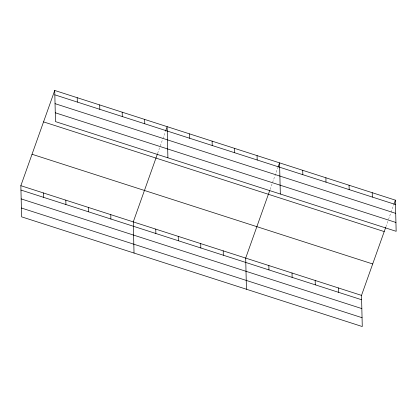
<?xml version="1.0" encoding="UTF-8"?>
<svg xmlns="http://www.w3.org/2000/svg" width="417" height="417" viewBox="0 0 417 417"><rect width="100%" height="100%" fill="white"/><g stroke="black" fill="none" stroke-linecap="round" stroke-linejoin="round"><path stroke-width="0.31" stroke-dasharray="2.08 1.56" d="M157.683 153.248L160.05 146.602M160.264 145.997L162.63 139.351M162.844 138.746L165.424 131.496M270.107 189.448L277.842 167.691M385.928 226.749L388.295 220.098M388.508 219.493L390.875 212.847M391.089 212.243L393.669 204.992"/><path stroke-width="0.63" d="M385.715 227.354L361.513 295.387L362.274 326.542L21.611 216.845L20.85 185.685L54.726 90.458L395.389 200.155L396.15 231.315L55.487 121.613L54.726 90.458M157.47 153.852L133.268 221.886L134.029 253.046M165.638 130.891L167.144 126.659L167.905 157.814M269.674 190.658L245.686 258.087L246.447 289.247M278.056 167.092L279.562 162.859L280.323 194.014M393.883 204.387L395.389 200.155M54.83 94.831L395.493 204.528M55.049 103.666L395.712 213.368M55.268 112.778L395.936 222.475M43.545 121.884L384.208 231.581M32.031 154.259L372.694 263.961M20.85 185.685L361.513 295.387M20.954 190.058L361.622 299.755M21.173 198.899L361.836 308.596M21.397 208.005L362.06 317.702M372.225 192.696L372.329 197.069M349.06 185.237L349.165 189.61M338.349 287.928L338.453 292.296M325.891 177.778L326 182.151M315.184 280.464L315.288 284.837M302.726 170.318L302.836 174.692M292.02 273.005L292.124 277.378M268.856 265.546L268.96 269.919M257.08 155.619L257.185 159.992M234.594 148.379L234.703 152.752M223.204 250.846L223.309 255.22M212.112 141.139L212.217 145.512M200.723 243.606L200.827 247.979M189.626 133.899L189.735 138.272M178.236 236.366L178.346 240.739M155.755 229.126L155.859 233.499M144.663 119.418L144.767 123.792M122.176 112.178L122.285 116.551M110.786 214.646L110.891 219.019M99.694 104.938L99.799 109.311M88.3 207.405L88.409 211.779M77.208 97.698L77.317 102.071M65.818 200.165L65.922 204.538M43.332 192.925L43.441 197.298"/></g></svg>
